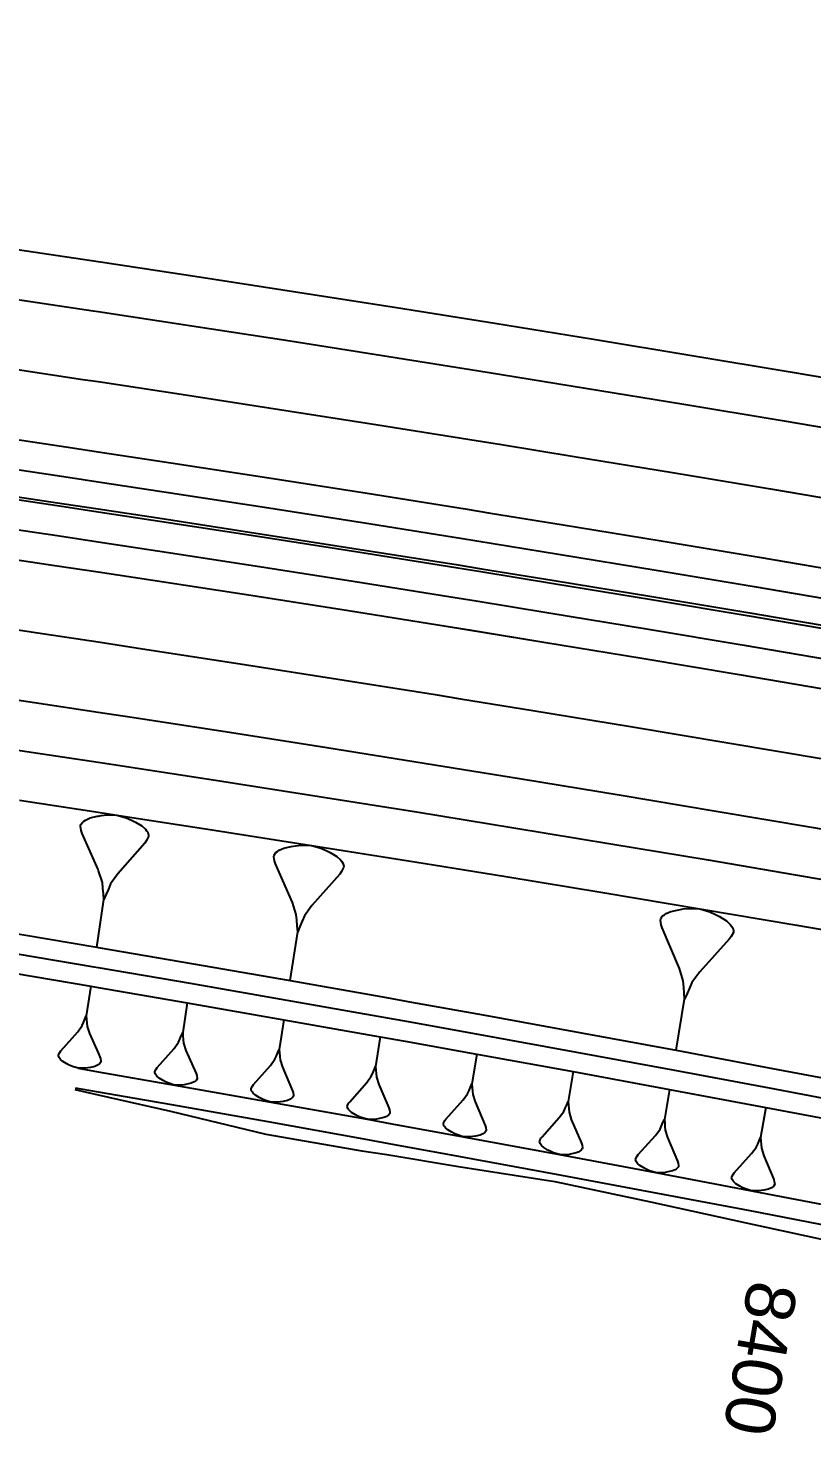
# Model space of a CAD drawing. Extents: x 388537 to 389570, y 804803 to 804975.
# Drawn here: x 388996.5 to 389036, y 804900.5 to 804971.5 of the extents above; entities that cross this region are included whole.
import ezdxf
from ezdxf.enums import TextEntityAlignment as Align

# ---------------------------------------------------------------- set-up
doc = ezdxf.new("R2010")
doc.units = 0
doc.layers.get('0').update_dxf_attribs({"linetype": 'CONTINUOUS'})
doc.styles.add('ARIAL', font='ARIAL.FON')

msp = doc.modelspace()

# ---------------------------------------------------------------- linework, layer by layer
at = {"color": 7}
for p, q in [((388999.3642, 804931.4789), (388999.5915, 804931.5848)), ((388999.5915, 804931.5848), (388999.9563, 804931.6698)), ((388999.9563, 804931.6698), (389000, 804931.6772)), ((389000, 804931.6772), (389000.1731, 804931.7069)), ((389000.1731, 804931.7069), (389000.4586, 804931.7336)), ((389000.4586, 804931.7336), (389000.9504, 804931.7287)), ((389000.9504, 804931.7287), (389001.4212, 804931.5863)), ((389001.4212, 804931.5863), (389001.6857, 804931.4755)), ((388999.1054, 804931.1667), (388999.1159, 804931.2354)), ((388999.1426, 804930.9499), (388999.1054, 804931.1667)), ((388999.1159, 804931.2354), (388999.2057, 804931.3624)), ((388999.1903, 804930.8019), (388999.1426, 804930.9499)), ((388999.2057, 804931.3624), (388999.285, 804931.4207)), ((388999.285, 804931.4207), (388999.3642, 804931.4789)), ((389001.6857, 804931.4755), (389001.8814, 804931.3752)), ((389001.8814, 804931.3752), (389002.2041, 804931.1851)), ((389002.2041, 804931.1851), (389002.3893, 804931.016)), ((389002.3893, 804931.016), (389002.4476, 804930.9368)), ((389002.4476, 804930.9368), (389002.5058, 804930.8575)), ((389002.5058, 804930.8575), (389002.5535, 804930.7095)), ((389000, 804928.9764), (388999.1903, 804930.8019)), ((389002.3529, 804930.318), (389000.9899, 804928.7675)), ((389002.4427, 804930.445), (389002.3529, 804930.318)), ((389002.543, 804930.6407), (389002.4427, 804930.445)), ((389002.5535, 804930.7095), (389002.543, 804930.6407)), ((389009.3789, 804930.0603), (389009.7532, 804930.1454)), ((389009.7532, 804930.1454), (389009.9755, 804930.1824)), ((389009.9755, 804930.1824), (389010.2683, 804930.2083)), ((389010.2683, 804930.2083), (389010.7723, 804930.2008)), ((389010.7723, 804930.2008), (389011.254, 804930.0524)), ((389008.8785, 804929.6342), (389008.8896, 804929.7046)), ((389008.9155, 804929.4119), (389008.8785, 804929.6342)), ((389008.8896, 804929.7046), (389008.9823, 804929.8343)), ((389008.9823, 804929.8343), (389009.0639, 804929.8936)), ((389009.0639, 804929.8936), (389009.1454, 804929.9528)), ((389009.1454, 804929.9528), (389009.3789, 804930.0603)), ((389011.254, 804930.0524), (389011.5245, 804929.9375)), ((389011.5245, 804929.9375), (389011.7246, 804929.8337)), ((389011.7246, 804929.8337), (389012.0543, 804929.6372)), ((389012.0543, 804929.6372), (389012.2433, 804929.463)), ((389012.2433, 804929.463), (389012.3025, 804929.3814)), ((389000.0273, 804928.9148), (389000, 804928.9764)), ((389000.2182, 804928.3227), (389000.0273, 804928.9148)), ((389000.9899, 804928.7675), (389000.6307, 804928.2596)), ((389008.9637, 804929.2599), (389008.9155, 804929.4119)), ((389009.8118, 804927.3216), (389008.9637, 804929.2599)), ((389012.2023, 804928.7478), (389010.7975, 804927.1658)), ((389012.295, 804928.8775), (389012.2023, 804928.7478)), ((389012.3988, 804929.0775), (389012.295, 804928.8775)), ((389012.3025, 804929.3814), (389012.3618, 804929.2999)), ((389012.3618, 804929.2999), (389012.41, 804929.148)), ((389012.41, 804929.148), (389012.3988, 804929.0775)), ((389000.2448, 804928.0371), (389000.2182, 804928.3227)), ((389000.2715, 804927.7516), (389000.2448, 804928.0371)), ((389000.6307, 804928.2596), (389000.5199, 804927.9951)), ((389000, 804925.5172), (389000.2982, 804927.4661)), ((389000.2982, 804927.4661), (389000.2715, 804927.7516)), ((389000.409, 804927.7306), (389000.2982, 804927.4661)), ((389000.5199, 804927.9951), (389000.409, 804927.7306)), ((389010.0044, 804926.7138), (389009.8118, 804927.3216)), ((389010.0303, 804926.4211), (389010.0044, 804926.7138)), ((389010.4268, 804926.647), (389010.3119, 804926.3766)), ((389010.7975, 804927.1658), (389010.4268, 804926.647)), ((389028.4134, 804926.4971), (389028.5119, 804926.6321)), ((389028.5119, 804926.6321), (389028.598, 804926.6934)), ((389028.598, 804926.6934), (389028.6841, 804926.7547)), ((389028.6841, 804926.7547), (389028.9301, 804926.8649)), ((389028.9301, 804926.8649), (389029.3234, 804926.9502)), ((389029.3234, 804926.9502), (389029.5569, 804926.9867)), ((389029.5569, 804926.9867), (389029.8641, 804927.0108)), ((389029.8641, 804927.0108), (389030.3924, 804926.9976)), ((389030.3924, 804926.9976), (389030.8959, 804926.837)), ((389030.8959, 804926.837), (389031.1783, 804926.7137)), ((389031.1783, 804926.7137), (389031.387, 804926.6027)), ((389031.387, 804926.6027), (389031.7307, 804926.3933)), ((389010.0561, 804926.1283), (389010.0303, 804926.4211)), ((389010.082, 804925.8356), (389010.0561, 804926.1283)), ((389010.1969, 804926.1061), (389010.082, 804925.8356)), ((389010.3119, 804926.3766), (389010.1969, 804926.1061)), ((389028.401, 804926.4234), (389028.4134, 804926.4971)), ((389028.4375, 804926.1899), (389028.401, 804926.4234)), ((389028.4863, 804926.0301), (389028.4375, 804926.1899)), ((389029.3553, 804923.989), (389028.4863, 804926.0301)), ((389031.7307, 804926.3933), (389031.927, 804926.2086)), ((389031.927, 804926.2086), (389031.9883, 804926.1225)), ((389031.9883, 804926.1225), (389032.0495, 804926.0364)), ((389032.0495, 804926.0364), (389032.0984, 804925.8766)), ((388999.93, 804925.0598), (389000, 804925.5172)), ((389009.6923, 804923.3714), (389010.082, 804925.8356)), ((389031.8766, 804925.4592), (389030.3871, 804923.8153)), ((389031.9751, 804925.5942), (389031.8766, 804925.4592)), ((389032.086, 804925.8029), (389031.9751, 804925.5942)), ((389032.0984, 804925.8766), (389032.086, 804925.8029)), ((389029.5508, 804923.3498), (389029.3553, 804923.989)), ((389030.3871, 804923.8153), (389029.993, 804923.2753)), ((388999.6275, 804923.0828), (388999.3991, 804921.5897)), ((389029.5748, 804923.0426), (389029.5508, 804923.3498)), ((389029.5989, 804922.7354), (389029.5748, 804923.0426)), ((389029.993, 804923.2753), (389029.8696, 804922.9929)), ((389029.1886, 804919.8486), (389029.623, 804922.4281)), ((389029.623, 804922.4281), (389029.5989, 804922.7354)), ((389029.7463, 804922.7105), (389029.623, 804922.4281)), ((389029.8696, 804922.9929), (389029.7463, 804922.7105)), ((389004.5049, 804922.2454), (389004.272, 804920.7485)), ((388998.9699, 804920.7822), (388999.1927, 804921.0973)), ((388999.1927, 804921.0973), (388999.2615, 804921.2615)), ((388999.2615, 804921.2615), (388999.3303, 804921.4256)), ((388999.3303, 804921.4256), (388999.3991, 804921.5897)), ((388999.3991, 804921.5897), (388999.4156, 804921.4125)), ((388999.4156, 804921.4125), (388999.4322, 804921.2353)), ((388999.4322, 804921.2353), (388999.4487, 804921.0582)), ((388999.4487, 804921.0582), (388999.5671, 804920.6908)), ((389009.38, 804921.3959), (389009.1427, 804919.8952)), ((388998.1242, 804919.8201), (388998.9699, 804920.7822)), ((388999.5671, 804920.6908), (389000, 804919.7149)), ((389003.8396, 804919.9397), (389004.0639, 804920.2553)), ((389004.0639, 804920.2553), (389004.1333, 804920.4197)), ((389004.1333, 804920.4197), (389004.2026, 804920.5841)), ((389004.2026, 804920.5841), (389004.272, 804920.7485)), ((389004.272, 804920.7485), (389004.2882, 804920.5708)), ((389004.2882, 804920.5708), (389004.3043, 804920.3931)), ((389004.3043, 804920.3931), (389004.3205, 804920.2154)), ((389004.3205, 804920.2154), (389004.4383, 804919.8466)), ((389014.2527, 804920.5342), (389014.0109, 804919.0298)), ((388997.9997, 804919.5772), (388998.0062, 804919.6199)), ((388998.0293, 804919.4854), (388997.9997, 804919.5772)), ((388998.0062, 804919.6199), (388998.0684, 804919.7413)), ((388998.0684, 804919.7413), (388998.1242, 804919.8201)), ((389000, 804919.7149), (389000.0865, 804919.5199)), ((389000.0865, 804919.5199), (389000.1161, 804919.428)), ((389002.989, 804918.977), (389003.8396, 804919.9397)), ((389004.4383, 804919.8466), (389004.9563, 804918.6709)), ((389008.9327, 804919.4011), (389009.0027, 804919.5658)), ((389009.0027, 804919.5658), (389009.0727, 804919.7305)), ((389009.0727, 804919.7305), (389009.1427, 804919.8952)), ((389009.1427, 804919.8952), (389009.1584, 804919.7169)), ((389009.1584, 804919.7169), (389009.1742, 804919.5387)), ((389009.1742, 804919.5387), (389009.1899, 804919.3604)), ((389019.123, 804919.6604), (389018.8768, 804918.1522)), ((388998.0654, 804919.4362), (388998.0293, 804919.4854)), ((388998.1015, 804919.387), (388998.0654, 804919.4362)), ((388998.2165, 804919.2821), (388998.1015, 804919.387)), ((388998.4167, 804919.1641), (388998.2165, 804919.2821)), ((388998.5382, 804919.1019), (388998.4167, 804919.1641)), ((388998.7023, 804919.0331), (388998.5382, 804919.1019)), ((388998.9944, 804918.9448), (388998.7023, 804919.0331)), ((388998.9944, 804918.9448), (389000, 804918.7695)), ((388999.2995, 804918.9418), (388998.9944, 804918.9448)), ((388999.4767, 804918.9583), (388999.2995, 804918.9418)), ((388999.6112, 804918.9814), (388999.4767, 804918.9583)), ((388999.8375, 804919.0341), (388999.6112, 804918.9814)), ((388999.9786, 804919.0998), (388999.8375, 804919.0341)), ((389000, 804919.1156), (388999.9786, 804919.0998)), ((389000.0277, 804919.1359), (389000, 804919.1156)), ((389000.0769, 804919.1721), (389000.0277, 804919.1359)), ((389000.1326, 804919.2509), (389000.0769, 804919.1721)), ((389000.1161, 804919.428), (389000.1392, 804919.2935)), ((389000.1392, 804919.2935), (389000.1326, 804919.2509)), ((389002.8701, 804918.7765), (389002.9329, 804918.8981)), ((389002.9329, 804918.8981), (389002.989, 804918.977)), ((389007.8514, 804918.1217), (389008.7069, 804919.0852)), ((389008.7069, 804919.0852), (389008.9327, 804919.4011)), ((389009.1899, 804919.3604), (389009.3072, 804918.9902)), ((389009.3072, 804918.9902), (389009.8237, 804917.8099)), ((389013.8697, 804918.6997), (389013.9403, 804918.8648)), ((389013.9403, 804918.8648), (389014.0109, 804919.0298)), ((389014.0109, 804919.0298), (389014.0263, 804918.851)), ((389014.0263, 804918.851), (389014.0416, 804918.6721)), ((389002.8635, 804918.7337), (389002.8701, 804918.7765)), ((389002.893, 804918.6415), (389002.8635, 804918.7337)), ((389002.9291, 804918.5921), (389002.893, 804918.6415)), ((389002.9652, 804918.5427), (389002.9291, 804918.5921)), ((389003.0802, 804918.4372), (389002.9652, 804918.5427)), ((389003.2807, 804918.3184), (389003.0802, 804918.4372)), ((389003.4024, 804918.2556), (389003.2807, 804918.3184)), ((389003.5668, 804918.1863), (389003.4024, 804918.2556)), ((389003.8595, 804918.0969), (389003.5668, 804918.1863)), ((389004.1655, 804918.0931), (389003.8595, 804918.0969)), ((389004.3433, 804918.1093), (389004.1655, 804918.0931)), ((389004.4782, 804918.1321), (389004.3433, 804918.1093)), ((389004.7054, 804918.1843), (389004.4782, 804918.1321)), ((389004.847, 804918.2499), (389004.7054, 804918.1843)), ((389004.8964, 804918.286), (389004.847, 804918.2499)), ((389004.9458, 804918.3221), (389004.8964, 804918.286)), ((389005.0019, 804918.401), (389004.9458, 804918.3221)), ((389004.9563, 804918.6709), (389004.9857, 804918.5787)), ((389004.9857, 804918.5787), (389005.0086, 804918.4438)), ((389005.0086, 804918.4438), (389005.0019, 804918.401)), ((389007.795, 804918.0428), (389007.8514, 804918.1217)), ((389012.7115, 804917.2544), (389013.5719, 804918.2185)), ((389013.5719, 804918.2185), (389013.7991, 804918.5347)), ((389013.7991, 804918.5347), (389013.8697, 804918.6997)), ((389014.0416, 804918.6721), (389014.057, 804918.4933)), ((389014.057, 804918.4933), (389014.1737, 804918.1218)), ((389014.1737, 804918.1218), (389014.6887, 804916.9367)), ((389018.8056, 804917.9869), (389018.8768, 804918.1522)), ((389018.8768, 804918.1522), (389018.8917, 804917.9728)), ((389023.991, 804918.7745), (389023.7402, 804917.2625)), ((388998.8307, 804917.8753), (389000, 804917.6072)), ((388998.8431, 804917.9563), (389000, 804917.7547)), ((389007.725, 804917.878), (389007.7317, 804917.9209)), ((389007.7543, 804917.7855), (389007.725, 804917.878)), ((389007.7317, 804917.9209), (389007.795, 804918.0428)), ((389007.7904, 804917.7359), (389007.7543, 804917.7855)), ((389007.8265, 804917.6862), (389007.7904, 804917.7359)), ((389007.9415, 804917.5801), (389007.8265, 804917.6862)), ((389008.1424, 804917.4605), (389007.9415, 804917.5801)), ((389008.2642, 804917.3972), (389008.1424, 804917.4605)), ((389008.4289, 804917.3272), (389008.2642, 804917.3972)), ((389009.713, 804917.3879), (389009.5708, 804917.3225)), ((389009.7627, 804917.424), (389009.713, 804917.3879)), ((389009.8123, 804917.4601), (389009.7627, 804917.424)), ((389009.8688, 804917.539), (389009.8123, 804917.4601)), ((389009.8237, 804917.8099), (389009.853, 804917.7173)), ((389009.853, 804917.7173), (389009.8756, 804917.5819)), ((389009.8756, 804917.5819), (389009.8688, 804917.539)), ((389018.4344, 804917.3396), (389018.6631, 804917.6562)), ((389018.6631, 804917.6562), (389018.7343, 804917.8216)), ((389018.7343, 804917.8216), (389018.8056, 804917.9869)), ((389018.8917, 804917.9728), (389018.9067, 804917.7934)), ((389018.9067, 804917.7934), (389018.9216, 804917.614)), ((389018.9216, 804917.614), (389019.0377, 804917.2412)), ((389028.8565, 804917.8764), (389028.6012, 804916.3607)), ((389008.7223, 804917.2369), (389008.4289, 804917.3272)), ((389009.0292, 804917.2323), (389008.7223, 804917.2369)), ((389009.2075, 804917.2481), (389009.0292, 804917.2323)), ((389009.3429, 804917.2706), (389009.2075, 804917.2481)), ((389009.5708, 804917.3225), (389009.3429, 804917.2706)), ((389012.584, 804917.0103), (389012.591, 804917.0533)), ((389012.6132, 804916.9174), (389012.584, 804917.0103)), ((389012.591, 804917.0533), (389012.6547, 804917.1753)), ((389012.6493, 804916.8675), (389012.6132, 804916.9174)), ((389012.6854, 804916.8176), (389012.6493, 804916.8675)), ((389012.6547, 804917.1753), (389012.7115, 804917.2544)), ((389012.8005, 804916.7109), (389012.6854, 804916.8176)), ((389013.0016, 804916.5904), (389012.8005, 804916.7109)), ((389014.7332, 804916.6649), (389014.6764, 804916.5859)), ((389014.6887, 804916.9367), (389014.7179, 804916.8438)), ((389014.7179, 804916.8438), (389014.7402, 804916.7079)), ((389014.7402, 804916.7079), (389014.7332, 804916.6649)), ((389017.5691, 804916.3749), (389018.4344, 804917.3396)), ((389019.0377, 804917.2412), (389019.5513, 804916.0513)), ((389023.2946, 804916.4487), (389023.5247, 804916.7656)), ((389023.5247, 804916.7656), (389023.5965, 804916.9313)), ((389023.5965, 804916.9313), (389023.6684, 804917.0969)), ((389023.6684, 804917.0969), (389023.7402, 804917.2625)), ((389023.7402, 804917.2625), (389023.7548, 804917.0826)), ((389023.7548, 804917.0826), (389023.7693, 804916.9026)), ((389023.7693, 804916.9026), (389023.7839, 804916.7227)), ((389023.7839, 804916.7227), (389023.8993, 804916.3484)), ((389033.7195, 804916.9662), (389033.4597, 804915.4468)), ((389013.1237, 804916.5267), (389013.0016, 804916.5904)), ((389013.2887, 804916.4561), (389013.1237, 804916.5267)), ((389013.5827, 804916.3648), (389013.2887, 804916.4561)), ((389013.8905, 804916.3594), (389013.5827, 804916.3648)), ((389014.0693, 804916.3748), (389013.8905, 804916.3594)), ((389014.2052, 804916.397), (389014.0693, 804916.3748)), ((389014.4339, 804916.4485), (389014.2052, 804916.397)), ((389014.5767, 804916.5137), (389014.4339, 804916.4485)), ((389014.6266, 804916.5498), (389014.5767, 804916.5137)), ((389014.6764, 804916.5859), (389014.6266, 804916.5498)), ((389017.4407, 804916.1304), (389017.4477, 804916.1735)), ((389017.4697, 804916.0372), (389017.4407, 804916.1304)), ((389017.4477, 804916.1735), (389017.5119, 804916.2958)), ((389017.5058, 804915.9871), (389017.4697, 804916.0372)), ((389017.5418, 804915.937), (389017.5058, 804915.9871)), ((389017.5119, 804916.2958), (389017.5691, 804916.3749)), ((389019.5513, 804916.0513), (389019.5803, 804915.9581)), ((389019.5803, 804915.9581), (389019.6023, 804915.8218)), ((389022.4243, 804915.4834), (389023.2946, 804916.4487)), ((389023.8993, 804916.3484), (389024.4114, 804915.1538)), ((389028.3838, 804915.8629), (389028.4563, 804916.0289)), ((389028.4563, 804916.0289), (389028.5287, 804916.1948)), ((389028.5287, 804916.1948), (389028.6012, 804916.3607)), ((389028.6012, 804916.3607), (389028.6154, 804916.1802)), ((389028.6154, 804916.1802), (389028.6295, 804915.9997)), ((389028.6295, 804915.9997), (389028.6436, 804915.8192)), ((389017.6571, 804915.8297), (389017.5418, 804915.937)), ((389017.8584, 804915.7083), (389017.6571, 804915.8297)), ((389017.9807, 804915.6441), (389017.8584, 804915.7083)), ((389018.146, 804915.5729), (389017.9807, 804915.6441)), ((389018.4406, 804915.4806), (389018.146, 804915.5729)), ((389018.7493, 804915.4744), (389018.4406, 804915.4806)), ((389018.9287, 804915.4894), (389018.7493, 804915.4744)), ((389019.065, 804915.5113), (389018.9287, 804915.4894)), ((389019.2945, 804915.5624), (389019.065, 804915.5113)), ((389019.4379, 804915.6274), (389019.2945, 804915.5624)), ((389019.488, 804915.6635), (389019.4379, 804915.6274)), ((389019.5381, 804915.6995), (389019.488, 804915.6635)), ((389019.5953, 804915.7787), (389019.5381, 804915.6995)), ((389019.6023, 804915.8218), (389019.5953, 804915.7787)), ((389022.2949, 804915.2385), (389022.3021, 804915.2817)), ((389022.3238, 804915.1449), (389022.2949, 804915.2385)), ((389022.3021, 804915.2817), (389022.3668, 804915.4041)), ((389022.3668, 804915.4041), (389022.4243, 804915.4834)), ((389027.277, 804914.5797), (389028.1522, 804915.5457)), ((389028.1522, 804915.5457), (389028.3838, 804915.8629)), ((389028.6436, 804915.8192), (389028.7585, 804915.4436)), ((389028.7585, 804915.4436), (389029.2691, 804914.2443)), ((389033.3135, 804915.1143), (389033.3866, 804915.2806)), ((389033.3866, 804915.2806), (389033.4597, 804915.4468)), ((389033.4597, 804915.4468), (389033.4734, 804915.2657)), ((389033.4734, 804915.2657), (389033.4872, 804915.0847)), ((389022.3598, 804915.0946), (389022.3238, 804915.1449)), ((389022.3959, 804915.0442), (389022.3598, 804915.0946)), ((389022.5111, 804914.9363), (389022.3959, 804915.0442)), ((389022.7128, 804914.8141), (389022.5111, 804914.9363)), ((389022.8352, 804914.7494), (389022.7128, 804914.8141)), ((389023.0009, 804914.6776), (389022.8352, 804914.7494)), ((389023.2961, 804914.5842), (389023.0009, 804914.6776)), ((389023.6056, 804914.5773), (389023.2961, 804914.5842)), ((389023.7856, 804914.5918), (389023.6056, 804914.5773)), ((389023.9224, 804914.6135), (389023.7856, 804914.5918)), ((389024.1527, 804914.6641), (389023.9224, 804914.6135)), ((389024.2966, 804914.729), (389024.1527, 804914.6641)), ((389024.347, 804914.7651), (389024.2966, 804914.729)), ((389024.3973, 804914.8011), (389024.347, 804914.7651)), ((389024.4549, 804914.8803), (389024.3973, 804914.8011)), ((389024.4114, 804915.1538), (389024.4403, 804915.0603)), ((389024.4403, 804915.0603), (389024.462, 804914.9235)), ((389024.462, 804914.9235), (389024.4549, 804914.8803)), ((389027.2191, 804914.5004), (389027.277, 804914.5797)), ((389032.1273, 804913.664), (389033.0074, 804914.6305)), ((389033.0074, 804914.6305), (389033.2404, 804914.9481)), ((389033.2404, 804914.9481), (389033.3135, 804915.1143)), ((389033.4872, 804915.0847), (389033.5009, 804914.9036)), ((389033.5009, 804914.9036), (389033.6152, 804914.5266)), ((389033.6152, 804914.5266), (389034.1242, 804913.3226)), ((389027.1467, 804914.3345), (389027.154, 804914.3778)), ((389027.1754, 804914.2406), (389027.1467, 804914.3345)), ((389027.154, 804914.3778), (389027.2191, 804914.5004)), ((389027.2114, 804914.19), (389027.1754, 804914.2406)), ((389027.2474, 804914.1394), (389027.2114, 804914.19)), ((389027.3627, 804914.0309), (389027.2474, 804914.1394)), ((389027.5647, 804913.9078), (389027.3627, 804914.0309)), ((389027.6873, 804913.8426), (389027.5647, 804913.9078)), ((389027.8532, 804913.7702), (389027.6873, 804913.8426)), ((389029.1528, 804913.8185), (389029.0083, 804913.7538)), ((389029.2034, 804913.8545), (389029.1528, 804913.8185)), ((389029.254, 804913.8905), (389029.2034, 804913.8545)), ((389029.3119, 804913.9699), (389029.254, 804913.8905)), ((389029.2691, 804914.2443), (389029.2978, 804914.1504)), ((389029.2978, 804914.1504), (389029.3192, 804914.0132)), ((389029.3192, 804914.0132), (389029.3119, 804913.9699)), ((389028.1491, 804913.6758), (389027.8532, 804913.7702)), ((389028.4595, 804913.6681), (389028.1491, 804913.6758)), ((389028.64, 804913.6822), (389028.4595, 804913.6681)), ((389028.7772, 804913.7036), (389028.64, 804913.6822)), ((389029.0083, 804913.7538), (389028.7772, 804913.7036)), ((389031.9959, 804913.4184), (389032.0033, 804913.4618)), ((389032.0245, 804913.3241), (389031.9959, 804913.4184)), ((389032.0033, 804913.4618), (389032.069, 804913.5846)), ((389032.0605, 804913.2733), (389032.0245, 804913.3241)), ((389032.0965, 804913.2225), (389032.0605, 804913.2733)), ((389032.069, 804913.5846), (389032.1273, 804913.664)), ((389032.2118, 804913.1134), (389032.0965, 804913.2225)), ((389032.4141, 804912.9894), (389032.2118, 804913.1134)), ((389034.1242, 804913.3226), (389034.1528, 804913.2283)), ((389034.1528, 804913.2283), (389034.1739, 804913.0907)), ((389032.5369, 804912.9238), (389032.4141, 804912.9894)), ((389032.7031, 804912.8507), (389032.5369, 804912.9238)), ((389032.9995, 804912.7553), (389032.7031, 804912.8507)), ((389033.3109, 804912.7467), (389032.9995, 804912.7553)), ((389033.4919, 804912.7605), (389033.3109, 804912.7467)), ((389033.6296, 804912.7816), (389033.4919, 804912.7605)), ((389033.8615, 804912.8313), (389033.6296, 804912.7816)), ((389034.0066, 804912.8959), (389033.8615, 804912.8313)), ((389034.0574, 804912.9319), (389034.0066, 804912.8959)), ((389034.1082, 804912.9679), (389034.0574, 804912.9319)), ((389034.1665, 804913.0473), (389034.1082, 804912.9679)), ((389034.1739, 804913.0907), (389034.1665, 804913.0473))]:
    msp.add_line(p, q, dxfattribs=at)
at = {"color": 2, "linetype": 'CONTINUOUS'}
for points in [[(388900, 804971.4731), (388904.7791, 804971.0926), (388909.8268, 804970.6693), (388914.8727, 804970.2247), (388919.9166, 804969.7588), (388924.9585, 804969.2717), (388929.9983, 804968.7632), (388935.0359, 804968.2335), (388940.0713, 804967.6826), (388945.1043, 804967.1104), (388950.1348, 804966.517), (388955.1627, 804965.9023), (388960.1881, 804965.2665), (388964.1662, 804964.7479), (388965.2052, 804964.6104), (388970.1994, 804963.9418), (388975.1919, 804963.2607), (388980.1827, 804962.5671), (388985.1717, 804961.8611), (388990.159, 804961.1426), (388995.1444, 804960.4117), (389000, 804959.6873)], [(388900, 804960.4384), (388903.883, 804960.1292), (388908.8844, 804959.7098), (388913.884, 804959.2693), (388918.8817, 804958.8076), (388923.8775, 804958.3249), (388928.8711, 804957.8211), (388933.8626, 804957.2963), (388938.8518, 804956.7504), (388943.8386, 804956.1835), (388948.8231, 804955.5955), (388953.805, 804954.9865), (388958.7842, 804954.3564), (388962.7259, 804953.8426), (388963.7592, 804953.7058), (388968.7262, 804953.0409), (388973.6914, 804952.3635), (388978.655, 804951.6737), (388983.6168, 804950.9716), (388988.5768, 804950.257), (388993.5351, 804949.53), (388998.4915, 804948.7907), (389000, 804948.5618)], [(389000, 804959.6873), (389000.128, 804959.6682), (389005.1098, 804958.9124), (389010.0896, 804958.144), (389015.0675, 804957.3633), (389020.0434, 804956.57), (389025.0173, 804955.7644), (389029.9892, 804954.9463), (389034.9591, 804954.1158), (389039.9268, 804953.2728), (389044.8924, 804952.4175), (389046.3285, 804952.1677), (389049.8559, 804951.5497), (389054.8172, 804950.6695), (389059.7762, 804949.777), (389064.733, 804948.872), (389069.6876, 804947.9546), (389074.6398, 804947.0249)], [(389000, 804948.5618), (389003.446, 804948.0389), (389008.3987, 804947.2748), (389013.3494, 804946.4983), (389018.2982, 804945.7094), (389023.2449, 804944.9081), (389028.1897, 804944.0945), (389033.1324, 804943.2685), (389038.073, 804942.4302), (389043.0115, 804941.5795), (389044.4398, 804941.3311), (389047.9479, 804940.7164), (389052.8821, 804939.8411), (389057.8141, 804938.9534), (389062.7439, 804938.0533), (389067.6714, 804937.141), (389072.5966, 804936.2163), (389077.5195, 804935.2793), (389082.44, 804934.33), (389087.3581, 804933.3685), (389091.7266, 804932.5036), (389092.2726, 804932.3949), (389097.1763, 804931.4185), (389100, 804930.8562)], [(388993.0962, 804946.5623), (388998.0452, 804945.8241), (389000, 804945.5274)], [(388900, 804946.3941), (388902.7425, 804946.1757), (388907.685, 804945.7613), (388912.6258, 804945.3259), (388917.5647, 804944.8697), (388922.5016, 804944.3927), (388927.4365, 804943.8948), (388932.3692, 804943.3762), (388937.2997, 804942.8367), (388942.2278, 804942.2764), (388947.1536, 804941.6954), (388952.0769, 804941.0935), (388956.9975, 804940.4709), (388960.8928, 804939.9631), (388961.9189, 804939.8273), (388966.8512, 804939.167), (388971.7818, 804938.4944), (388976.7107, 804937.8094), (388981.6378, 804937.1122), (388986.5632, 804936.4026), (388991.4868, 804935.6807), (388996.4086, 804934.9465), (389000, 804934.4016)], [(389000, 804945.5274), (389002.9923, 804945.0734), (389007.9375, 804944.3104), (389012.8808, 804943.5351), (389017.8222, 804942.7474), (389019.0957, 804942.5423), (389022.7616, 804941.9473), (389027.6989, 804941.1349), (389032.6342, 804940.3101), (389037.5675, 804939.4731), (389042.4986, 804938.6236), (389043.9247, 804938.3756), (389047.4276, 804937.7619), (389052.3544, 804936.8878), (389057.279, 804936.0015), (389062.2014, 804935.1028), (389067.1215, 804934.1918), (389072.0393, 804933.2685), (389076.9548, 804932.3329)], [(389000, 804934.4016), (389001.3285, 804934.2), (389006.2466, 804933.4412), (389011.1627, 804932.6701), (389016.0769, 804931.8867), (389020.9892, 804931.091), (389025.8994, 804930.2831), (389030.8076, 804929.4629), (389035.7137, 804928.6304), (389040.6177, 804927.7856), (389042.036, 804927.539), (389045.5196, 804926.9286), (389050.4194, 804926.0594), (389055.3169, 804925.1779), (389060.2122, 804924.2841), (389065.1053, 804923.3782), (389069.9961, 804922.4599), (389074.8846, 804921.5295)]]:
    msp.add_lwpolyline(points, dxfattribs=at)
at = {"color": 7, "linetype": 'CONTINUOUS'}
for points in [[(388900, 804968.9652), (388904.5755, 804968.601), (388909.6126, 804968.1785), (388914.648, 804967.7349), (388919.6814, 804967.2699), (388924.7128, 804966.7838), (388929.7421, 804966.2764), (388934.7693, 804965.7478), (388939.7941, 804965.198), (388944.8166, 804964.627), (388949.8367, 804964.0348), (388954.8542, 804963.4215), (388959.869, 804962.7869), (388963.8388, 804962.2694), (388964.8766, 804962.1321), (388969.8646, 804961.4643), (388974.8509, 804960.7841), (388979.8355, 804960.0914), (388984.8183, 804959.3862), (388989.7994, 804958.6686), (388994.7787, 804957.9386), (388999.7561, 804957.1961), (389000, 804957.1591)], [(389000, 804957.1591), (389004.7316, 804956.4411), (389009.7053, 804955.6737), (389014.677, 804954.8939), (389019.6468, 804954.1017), (389024.6145, 804953.297), (389029.5802, 804952.48), (389034.5439, 804951.6505), (389039.5055, 804950.8086), (389044.4649, 804949.9543), (389045.8992, 804949.7048), (389049.4222, 804949.0876), (389054.3774, 804948.2085), (389059.3303, 804947.317), (389064.281, 804946.4132), (389069.2293, 804945.497), (389074.1754, 804944.5684), (389079.1192, 804943.6274), (389084.0606, 804942.6741), (389088.9995, 804941.7085), (389093.3866, 804940.84), (389093.9326, 804940.7313), (389098.8363, 804939.7548), (389100, 804939.5231)], [(388900, 804955.9241), (388903.5164, 804955.6442), (388908.4989, 804955.2263), (388913.4796, 804954.7875), (388918.4584, 804954.3276), (388923.4352, 804953.8467), (388928.41, 804953.3448), (388933.3826, 804952.822), (388938.3529, 804952.2781), (388943.3209, 804951.7133), (388948.2864, 804951.1276), (388953.2495, 804950.5209), (388958.2099, 804949.8932), (388962.1367, 804949.3813), (388963.1677, 804949.2449), (388968.1235, 804948.5814), (388973.0776, 804947.9056), (388978.03, 804947.2174), (388982.9807, 804946.5168), (388987.9296, 804945.8038), (388992.8767, 804945.0785), (388997.822, 804944.3407), (389000, 804944.0103)], [(388994.2666, 804954.4762), (388999.2354, 804953.735), (389000, 804953.619)], [(389000, 804953.619), (389004.2023, 804952.9814), (389009.1673, 804952.2153), (389014.1303, 804951.4369), (389019.0915, 804950.646), (389020.3701, 804950.4401), (389024.0506, 804949.8428), (389029.0077, 804949.0271), (389033.9627, 804948.1991), (389038.9157, 804947.3586), (389043.8665, 804946.5058), (389045.2983, 804946.2568), (389048.8152, 804945.6406), (389053.7617, 804944.7631), (389058.706, 804943.8732), (389063.648, 804942.9709), (389068.5878, 804942.0563), (389073.5253, 804941.1293), (389078.4605, 804940.19)], [(388993.7545, 804951.0139), (388998.7147, 804950.274), (389000, 804950.0789)], [(389000, 804950.0789), (389003.6729, 804949.5217), (389008.6293, 804948.7569), (389013.5837, 804947.9798), (389018.5362, 804947.1904), (389019.8126, 804946.9848), (389023.4866, 804946.3885), (389028.4351, 804945.5743), (389033.3815, 804944.7477), (389038.3258, 804943.9087), (389043.268, 804943.0574), (389044.6973, 804942.8088), (389048.2081, 804942.1937), (389053.146, 804941.3177), (389058.0817, 804940.4293), (389063.0151, 804939.5286), (389067.9463, 804938.6156), (389072.8752, 804937.6902), (389077.8018, 804936.7525)], [(388900, 804948.902), (388902.9461, 804948.6674), (388907.8992, 804948.2521), (388912.8505, 804947.8158), (388917.7999, 804947.3586), (388922.7473, 804946.8806), (388927.6927, 804946.3817), (388932.6359, 804945.8619), (388937.5768, 804945.3213), (388942.5155, 804944.7598), (388947.4517, 804944.1775), (388952.3855, 804943.5744), (388957.3166, 804942.9505), (388961.2201, 804942.4416), (388962.2476, 804942.3056), (388967.186, 804941.6445), (388972.1228, 804940.971), (388977.0579, 804940.2852), (388981.9912, 804939.5871), (388986.9228, 804938.8766), (388991.8526, 804938.1538), (388996.7806, 804937.4187), (389000, 804936.9302)], [(389000, 804944.0103), (389002.7654, 804943.5907), (389007.7069, 804942.8283), (389012.6465, 804942.0535), (389017.5842, 804941.2664), (389022.5199, 804940.4669), (389027.4535, 804939.6551), (389032.3851, 804938.831), (389037.3147, 804937.9945), (389042.2421, 804937.1457), (389043.6671, 804936.8979), (389047.1674, 804936.2846), (389052.0905, 804935.4112), (389057.0114, 804934.5255), (389061.9301, 804933.6275), (389066.8466, 804932.7172), (389071.7607, 804931.7946), (389076.6725, 804930.8597), (389081.582, 804929.9126), (389086.4891, 804928.9532), (389090.8478, 804928.0903), (389091.3938, 804927.9816), (389096.2975, 804927.0051), (389100, 804926.2679)], [(388992.3646, 804941.6161), (388997.3013, 804940.8797), (389000, 804940.4702)], [(389000, 804940.4702), (389002.236, 804940.1309), (389007.1689, 804939.3699), (389012.0999, 804938.5964), (389017.0289, 804937.8107), (389018.2993, 804937.6061), (389021.9559, 804937.0126), (389026.881, 804936.2023), (389031.8039, 804935.3796), (389036.7248, 804934.5446), (389041.6436, 804933.6973), (389043.0662, 804933.4499), (389046.5603, 804932.8377), (389051.4748, 804931.9658), (389056.3871, 804931.0817), (389061.2972, 804930.1852), (389066.2051, 804929.2765), (389071.1106, 804928.3555), (389076.0138, 804927.4223)], [(389000, 804936.9302), (389001.7067, 804936.6712), (389006.6309, 804935.9115), (389011.5532, 804935.1394), (389016.4736, 804934.355), (389021.392, 804933.5584), (389026.3084, 804932.7494), (389031.2227, 804931.9282), (389036.135, 804931.0946), (389041.0452, 804930.2488), (389042.4652, 804930.0019), (389045.9532, 804929.3907), (389050.8591, 804928.5204), (389055.7628, 804927.6378), (389060.6643, 804926.7429), (389065.5635, 804925.8358), (389070.4605, 804924.9164), (389075.3551, 804923.9848)], [(388995.0454, 804925.8857), (388999.93, 804925.0598), (389000, 804925.0477)], [(388994.8966, 804924.8968), (388999.7788, 804924.0713), (389000, 804924.0333)], [(389000, 804925.0477), (389004.8123, 804924.2216), (389009.6923, 804923.3714), (389014.57, 804922.5089), (389015.8271, 804922.2846), (389019.4453, 804921.6343), (389024.3181, 804920.7475), (389029.1886, 804919.8486), (389034.0565, 804918.9376), (389038.922, 804918.0144), (389040.329, 804917.745), (389043.7849, 804917.0787), (389048.645, 804916.1299), (389053.5023, 804915.1679), (389058.3568, 804914.1927), (389063.2084, 804913.2043), (389068.0571, 804912.2028), (389072.9029, 804911.1881), (389077.7457, 804910.1602)], [(389000, 804924.0333), (389004.6586, 804923.2335), (389009.5361, 804922.3836), (389014.4113, 804921.5216), (389015.6678, 804921.2974), (389019.2841, 804920.6474), (389024.1545, 804919.761), (389029.0225, 804918.8625), (389033.888, 804917.9519), (389038.751, 804917.0291), (389040.1573, 804916.7599), (389043.6114, 804916.0939), (389048.4691, 804915.1455), (389053.3239, 804914.184), (389058.176, 804913.2092), (389063.0251, 804912.2213), (389067.8714, 804911.2202), (389072.7147, 804910.2059), (389077.555, 804909.1785)], [(389000, 804918.7695), (389003.8595, 804918.0969), (389008.7223, 804917.2369), (389013.5827, 804916.3648), (389014.8353, 804916.138), (389018.4406, 804915.4806), (389023.2961, 804914.5842), (389028.1491, 804913.6758), (389032.9995, 804912.7553), (389037.8474, 804911.8226), (389039.2494, 804911.5505), (389042.6927, 804910.8775), (389047.5352, 804909.9193), (389052.3819, 804908.9873), (389057.226, 804908.0422), (389062.0673, 804907.0839), (389066.9058, 804906.1124), (389071.7416, 804905.1277)], [(389000, 804917.7547), (389003.7058, 804917.1088), (389008.5661, 804916.2492), (389013.424, 804915.3775), (389014.676, 804915.1508), (389018.2795, 804914.4936), (389023.1325, 804913.5977), (389027.983, 804912.6897), (389032.831, 804911.7696), (389037.6765, 804910.8373), (389039.0777, 804910.5654), (389042.5193, 804909.8927), (389047.3592, 804908.9349), (389052.2035, 804908.0034), (389057.0451, 804907.0587), (389061.884, 804906.1008), (389066.7201, 804905.1298), (389071.5534, 804904.1456)], [(389000, 804917.6072), (389003.653, 804916.7696), (389008.4657, 804915.614), (389013.3268, 804914.7724), (389014.5852, 804914.5882), (389018.1966, 804913.9861), (389023.0711, 804913.2272), (389027.8997, 804912.195), (389032.7239, 804911.1431), (389037.5471, 804910.0919), (389038.9337, 804909.7394), (389042.3366, 804908.8554), (389047.1218, 804907.6059), (389051.9359, 804906.5273), (389056.7662, 804905.5415), (389061.5932, 804904.5413), (389066.4963, 804903.9458), (389071.4445, 804903.5774)]]:
    msp.add_lwpolyline(points, dxfattribs=at)
at = {"color": 1, "linetype": 'CONTINUOUS'}
for points in [[(388993.3156, 804948.0462), (388998.2683, 804947.3074), (389000, 804947.0446)], [(388993.3376, 804948.1946), (388998.2906, 804947.4557), (389000, 804947.1963)], [(389000, 804947.1963), (389003.2418, 804946.7044), (389008.1912, 804945.9408), (389013.1385, 804945.1648), (389018.084, 804944.3765), (389019.3586, 804944.1712), (389023.0274, 804943.5757), (389027.9688, 804942.7627), (389032.9082, 804941.9372), (389037.8455, 804941.0995), (389042.7807, 804940.2493), (389044.208, 804940.0011), (389047.7138, 804939.3869), (389052.6446, 804938.5121), (389057.5733, 804937.625), (389062.4998, 804936.7256), (389067.4239, 804935.8138), (389072.3458, 804934.8898), (389077.2654, 804933.9535)], [(389000, 804947.0446), (389003.2192, 804946.5562), (389008.1681, 804945.7926), (389013.1151, 804945.0167), (389018.0602, 804944.2284), (389019.3347, 804944.0231), (389023.0032, 804943.4277), (389027.9443, 804942.6147), (389032.8833, 804941.7893), (389037.8202, 804940.9516), (389042.7551, 804940.1016), (389044.1822, 804939.8533), (389047.6877, 804939.2392), (389052.6183, 804938.3645), (389057.5466, 804937.4774), (389062.4726, 804936.5781), (389067.3964, 804935.6664), (389072.318, 804934.7424), (389077.2372, 804933.8061)], [(388996.0367, 804932.4743), (389000, 804931.8729)], [(389000, 804931.8729), (389000.9504, 804931.7287), (389005.8623, 804930.9709), (389010.7723, 804930.2008), (389015.6803, 804929.4184), (389016.9453, 804929.2147), (389020.5864, 804928.6237), (389025.4904, 804927.8168), (389030.3924, 804926.9976), (389035.2924, 804926.1661), (389040.1903, 804925.3225), (389041.6067, 804925.0761), (389045.086, 804924.4665), (389049.9796, 804923.5984), (389054.871, 804922.718), (389059.7602, 804921.8253), (389064.6471, 804920.9205), (389069.5318, 804920.0034), (389074.4141, 804919.0742)], [(388994.7478, 804923.9079), (388999.6275, 804923.0828), (389000, 804923.0188)], [(389000, 804923.0188), (389004.5049, 804922.2454), (389009.38, 804921.3959), (389014.2527, 804920.5342), (389015.5085, 804920.3101), (389019.123, 804919.6604), (389023.991, 804918.7745), (389028.8565, 804917.8764), (389033.7195, 804916.9662), (389038.58, 804916.0438), (389039.9856, 804915.7747), (389043.438, 804915.109), (389048.2932, 804914.1611), (389053.1456, 804913.2), (389057.9951, 804912.2257), (389062.8419, 804911.2382), (389067.6857, 804910.2376), (389072.5265, 804909.2238), (389077.3644, 804908.1969)]]:
    msp.add_lwpolyline(points, dxfattribs=at)
at = {"color": 3, "linetype": 'CONTINUOUS'}
for points in [[(388992.8767, 804945.0785), (388997.822, 804944.3407), (389000, 804944.0103)], [(389000, 804944.0103), (389002.7654, 804943.5907), (389007.7069, 804942.8283), (389012.6465, 804942.0535), (389017.5842, 804941.2664), (389018.8568, 804941.0614), (389022.5199, 804940.4669), (389027.4535, 804939.6551), (389032.3851, 804938.831), (389037.3147, 804937.9945), (389042.2421, 804937.1457), (389043.6671, 804936.8979), (389047.1674, 804936.2846), (389052.0905, 804935.4112), (389057.0114, 804934.5255), (389061.9301, 804933.6275), (389066.8466, 804932.7172), (389071.7607, 804931.7946), (389076.6725, 804930.8597)]]:
    msp.add_lwpolyline(points, dxfattribs=at)

# ---------------------------------------------------------------- texts
at = {"color": 2, "style": 'ARIAL'}
msp.add_text('8400', height=2.5, rotation=260.298, dxfattribs=at).set_placement((389035.3393, 804907.8969), align=Align.TOP_LEFT)

doc.saveas('drawing.dxf')
